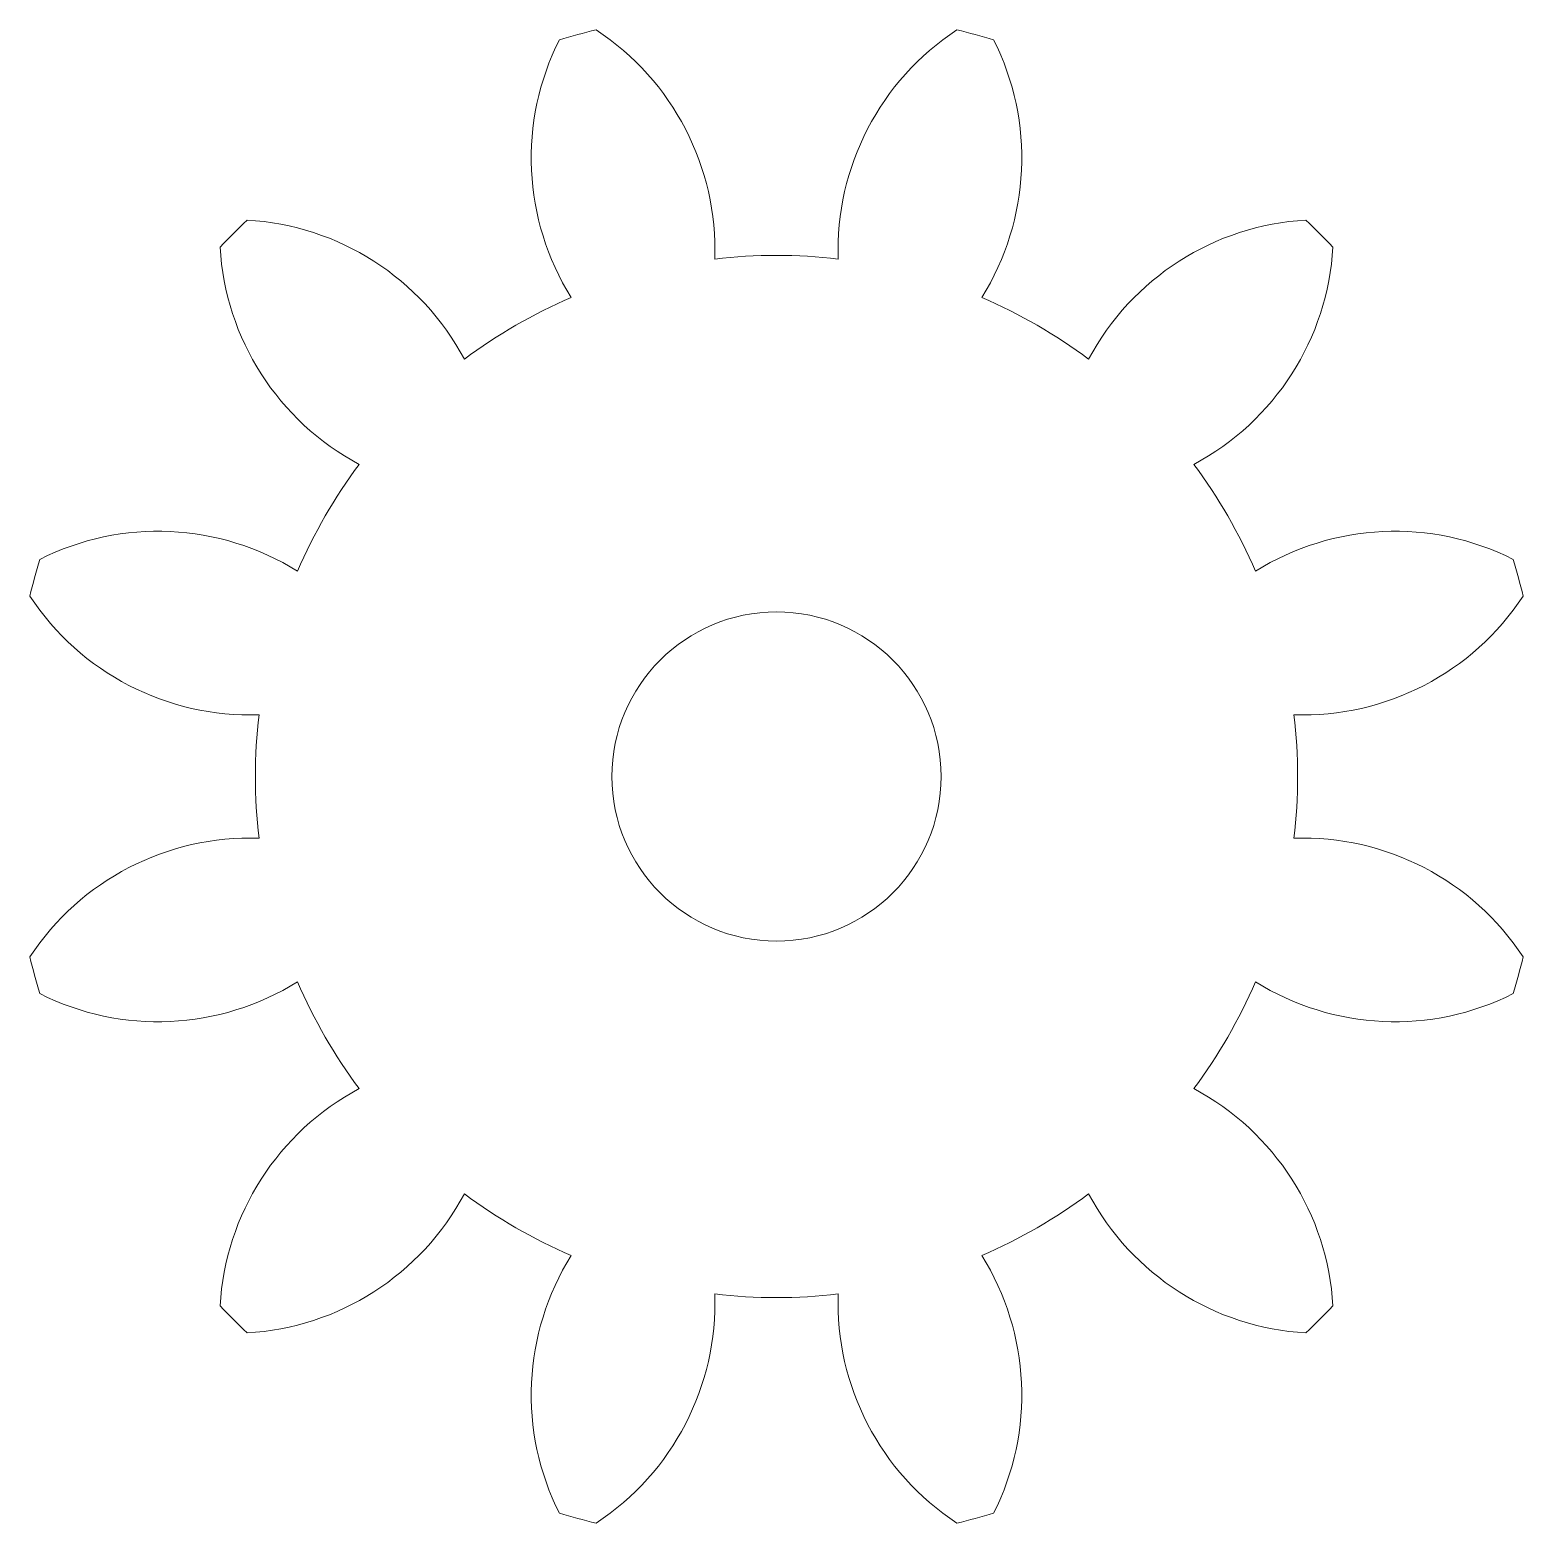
# Model space of a CAD drawing. Header units: millimetres. Extents: x -6.8 to 6.8, y -6.8 to 6.8.
import ezdxf

# ---------------------------------------------------------------- set-up
doc = ezdxf.new("R2010")
doc.units = ezdxf.units.MM

msp = doc.modelspace()

# ---------------------------------------------------------------- linework, layer by layer
at = {"color": 7, "linetype": 'Continuous', "lineweight": 15}
msp.add_circle((0, 0), 1.5, dxfattribs=at)
for centre, radius, start, end in [((0.165, 5.636), 2.4, 153.2905, 211.9718), ((0, 0), 7, 103.5787, 106.4213), ((-2.961, 4.798), 2.4, 358.0282, 56.7095), ((2.961, 4.798), 2.4, 123.2905, 181.9718), ((0, 0), 7, 73.5787, 76.4213), ((-0.165, 5.636), 2.4, 328.0282, 26.7095), ((0, 0), 7, 133.5787, 136.4213), ((-4.963, 2.675), 2.4, 28.0282, 86.7095), ((4.963, 2.675), 2.4, 93.2905, 151.9718), ((0, 0), 7, 43.5787, 46.4213), ((-2.675, 4.963), 2.4, 183.2905, 241.9718), ((2.675, 4.963), 2.4, 298.0282, 356.7095), ((0, 0), 4.749, 83.2011, 96.7989), ((0, 0), 4.749, 113.2011, 126.7989), ((0, 0), 4.749, 53.2011, 66.7989), ((0, 0), 4.749, 143.2011, 156.7989), ((0, 0), 4.749, 23.2011, 36.7989), ((-5.636, -0.165), 2.4, 58.0282, 116.7095), ((5.636, -0.165), 2.4, 63.2905, 121.9718), ((0, 0), 7, 163.5787, 166.4213), ((0, 0), 7, 13.5787, 16.4213), ((-4.798, 2.961), 2.4, 213.2905, 271.9718), ((4.798, 2.961), 2.4, 268.0282, 326.7095), ((0, 0), 4.749, 173.2011, 186.7989), ((0, 0), 4.749, 353.2011, 6.7989), ((-4.798, -2.961), 2.4, 88.0282, 146.7095), ((4.798, -2.961), 2.4, 33.2905, 91.9718), ((0, 0), 7, 193.5787, 196.4213), ((0, 0), 7, 343.5787, 346.4213), ((-5.636, 0.165), 2.4, 243.2905, 301.9718), ((0, 0), 4.749, 203.2011, 216.7989), ((0, 0), 4.749, 323.2011, 336.7989), ((5.636, 0.165), 2.4, 238.0282, 296.7095), ((-2.675, -4.963), 2.4, 118.0282, 176.7095), ((2.675, -4.963), 2.4, 3.2905, 61.9718), ((-4.963, -2.675), 2.4, 273.2905, 331.9718), ((0, 0), 4.749, 233.2011, 246.7989), ((0, 0), 4.749, 293.2011, 306.7989), ((4.963, -2.675), 2.4, 208.0282, 266.7095), ((0.165, -5.636), 2.4, 148.0282, 206.7095), ((-0.165, -5.636), 2.4, 333.2905, 31.9718), ((-2.961, -4.798), 2.4, 303.2905, 1.9718), ((0, 0), 4.749, 263.2011, 276.7989), ((2.961, -4.798), 2.4, 178.0282, 236.7095), ((0, 0), 7, 223.5787, 226.4213), ((0, 0), 7, 313.5787, 316.4213), ((0, 0), 7, 253.5787, 256.4213), ((0, 0), 7, 283.5787, 286.4213)]:
    msp.add_arc(centre, radius, start, end, dxfattribs=at)

doc.saveas('drawing.dxf')
